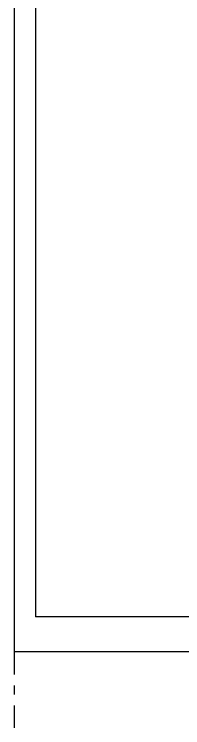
# Model space of a CAD drawing. Extents: x -30 to 1202, y 231 to 898.
# Drawn here: x 42.51 to 44.42, y 373.67 to 381.77 of the extents above; entities that cross this region are included whole.
import ezdxf

# ---------------------------------------------------------------- set-up
doc = ezdxf.new("R2010")
doc.units = 0
doc.header["$LTSCALE"] = 0.04
doc.linetypes.add('DASHDOT2', pattern=[12.7, 6.35, -3.175, 0, -3.175])
for name, color, linetype in [('LIMITES', 2, 'DASHDOT2'), ('PISO', 1, 'CONTINUOUS'), ('VISTA', 2, 'CONTINUOUS')]:
    doc.layers.add(name, color=color, linetype=linetype)

msp = doc.modelspace()

# ---------------------------------------------------------------- linework, layer by layer
at = {"layer": 'LIMITES', "color": 1}
msp.add_line((42.5094, 374.532), (42.5094, 252.582), dxfattribs=at)
at = {"layer": 'PISO', "color": 1}
for p, q in [((49.2594, 374.932), (42.7494, 374.932)), ((48.8594, 374.532), (42.5094, 374.532))]:
    msp.add_line(p, q, dxfattribs=at)
at = {"layer": 'VISTA', "color": 1}
for p, q in [((42.5094, 388.432), (42.5094, 374.532)), ((42.7494, 388.432), (42.7494, 374.932))]:
    msp.add_line(p, q, dxfattribs=at)

doc.saveas('drawing.dxf')
